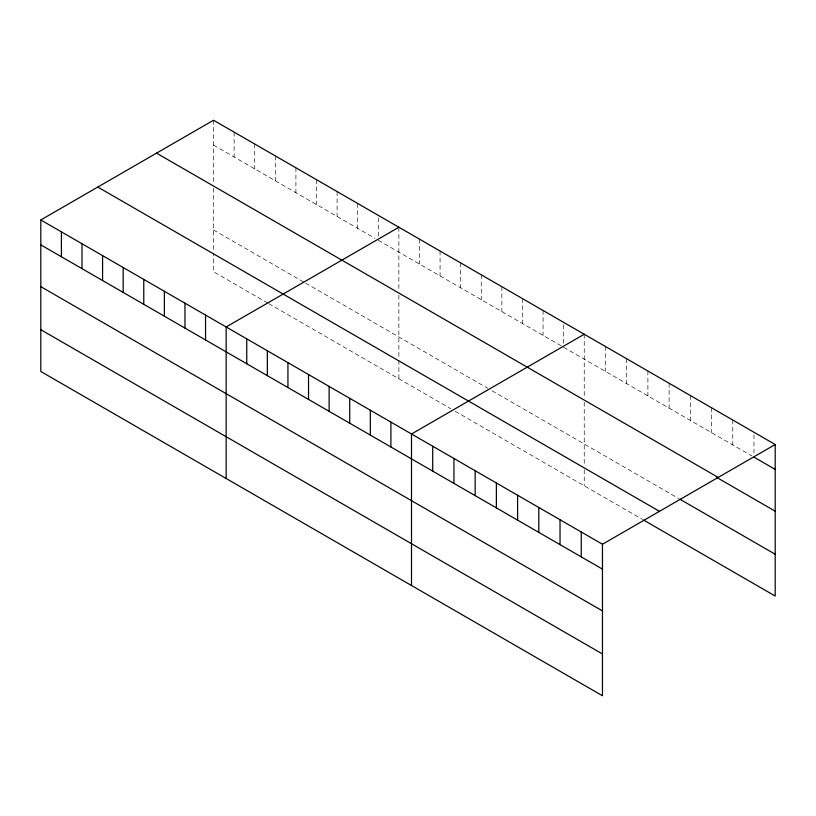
<?xml version="1.0" encoding="UTF-8"?>
<svg xmlns="http://www.w3.org/2000/svg" width="816" height="816" viewBox="0 0 816 816"><rect width="100%" height="100%" fill="white"/><g stroke="black" fill="none" stroke-linecap="round" stroke-linejoin="round"><path stroke-width="0.61" stroke-dasharray="4.08 3.06" d="M213.537 120.238L213.537 183.233M213.537 145.126L375.034 238.374M378.287 240.251L561.469 346.004M563.642 347.259L751.862 455.93M213.537 229.969L304.582 282.54M305.663 283.162L487.764 388.294M492.099 390.803L678.657 498.505M267.73 303.052L213.537 271.759L213.537 253.327M268.811 303.674L450.911 408.806M455.246 411.315L642.58 519.466M753.984 434.755L753.984 453.421M732.768 420.016L732.768 444.904M711.542 407.765L711.542 432.653M690.326 395.515L690.326 420.403M669.11 383.265L669.11 408.153M647.894 371.015L647.894 395.903M626.668 358.754L626.668 383.653M605.452 346.504L605.452 371.402M584.236 334.254L584.236 397.249M584.236 402.206L584.236 464.885M584.236 469.802L584.236 485.785M563.642 324.86L563.642 343.526M543.048 310.478L543.048 335.376M522.454 298.585L522.454 323.483M501.86 286.702L501.86 311.59M481.267 274.808L481.267 299.696M460.663 262.915L460.663 287.813M440.069 251.032L440.069 275.92M419.475 239.139L419.475 264.027M398.881 227.246L398.881 291.475M398.881 295.198L398.881 357.877M398.881 360.335L398.881 378.767M378.287 217.852L378.287 236.518M357.694 203.47L357.694 228.358M337.1 191.576L337.1 216.475M316.506 179.683L316.506 204.581M295.912 167.8L295.912 192.688M275.318 155.907L275.318 180.795M254.725 144.014L254.725 168.912M234.131 132.131L234.131 157.019M213.537 188.18L213.537 250.869"/><path stroke-width="1.22" d="M40.8 219.963L602.463 544.241L602.463 695.762L40.8 371.484L40.8 219.963L213.537 120.238L775.2 444.516L775.2 596.037L643.64 520.088M398.881 227.246L226.154 326.971L226.154 478.502M584.236 334.254L411.499 433.99L411.499 585.511M602.463 544.241L775.2 444.516M753.984 457.154L775.2 469.404M156.529 153.143L718.202 477.421M716.846 477.503L775.2 511.193M679.718 499.117L775.2 554.248M97.798 187.058L659.471 511.326M40.8 244.861L602.463 569.129M40.8 286.64L602.463 610.919M40.8 329.705L602.463 653.973M581.247 531.991L581.247 556.879M560.031 519.741L560.031 544.629M538.815 507.491L538.815 532.379M517.589 495.241L517.589 520.129M496.373 482.99L496.373 507.878M475.157 470.74L475.157 495.628M453.941 458.49L453.941 483.378M432.715 446.24L432.715 471.128M390.905 422.096L390.905 446.984M370.311 410.203L370.311 435.101M349.717 398.32L349.717 423.208M329.123 386.427L329.123 411.315M308.53 374.534L308.53 399.432M287.936 362.641L287.936 387.539M267.342 350.758L267.342 375.646M246.748 338.864L246.748 363.763M205.55 315.088L205.55 339.976M184.957 303.195L184.957 328.083M164.363 291.302L164.363 316.2M143.769 279.419L143.769 304.307M123.175 267.526L123.175 292.414M102.581 255.632L102.581 280.531M81.988 243.749L81.988 268.637M61.394 231.856L61.394 256.744"/></g></svg>
